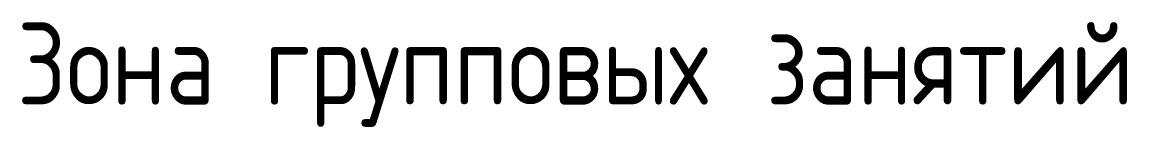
# Model space of a CAD drawing. Header units: millimetres. Extents: x 957 to 228198, y -8553 to 29000.
# Drawn here: x 74846 to 78893, y 23451 to 23834 of the extents above; entities that cross this region are included whole.
import ezdxf

# ---------------------------------------------------------------- set-up
doc = ezdxf.new("R2010")
doc.units = ezdxf.units.MM
doc.layers.add('G-ANNO-TEXT', color=7, linetype='Continuous', lineweight=9)
doc.styles.add('GOST Common_1', font='GOST_Common.ttf', dxfattribs={"width": 0.9, "height": 300})

msp = doc.modelspace()

# ---------------------------------------------------------------- texts
at = {"layer": 'G-ANNO-TEXT', "char_height": 300, "attachment_point": 1, "style": 'GOST Common_1'}
for s, insert, width in [('Зона', (74827.1, 23832.5), 981.266), ('\\fGOST Common|b0|i0|c204|p34|;\\W.9; ', (75636.7, 23832.5), 115.443), ('\\fGOST Common|b0|i0|c204|p34|;\\W.9; ', (77476.2, 23832.5), 115.443), ('занятий', (77571.5, 23832.5), 1724.43), ('групповых', (75732, 23832.5), 2114.05)]:
    msp.add_mtext(s, dxfattribs=dict(at, insert=insert, width=width))

doc.saveas('drawing.dxf')
